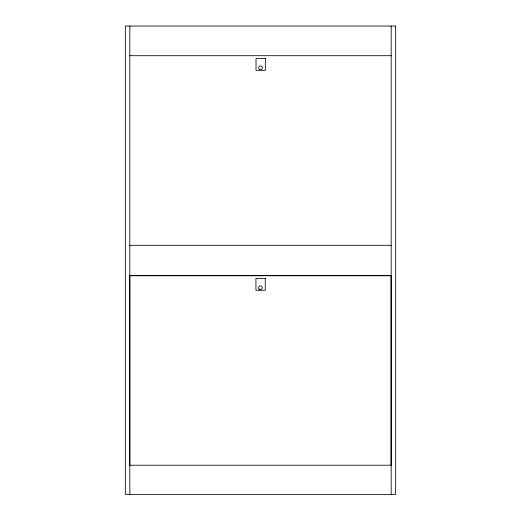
<?xml version="1.0" encoding="UTF-8"?>
<svg xmlns="http://www.w3.org/2000/svg" width="521" height="521" viewBox="0 0 521 521"><rect width="100%" height="100%" fill="white"/><g stroke="black" fill="none" stroke-linecap="round" stroke-linejoin="round"><path stroke-width="0.78" d="M129.82 55.701L391.18 55.701M129.82 245.306L391.18 245.306M129.729 275.616L391.147 275.616M391.147 275.752L129.768 275.752L129.768 465.227L391.147 465.227M391.18 26.05L391.18 494.409M391.095 275.752L391.095 465.227M129.82 26.05L129.82 494.409M395.66 26.05L125.34 26.05L125.34 494.409L395.66 494.409L395.66 26.05M265.352 58.476L256.019 58.476L256.019 70.342L265.352 70.342L265.352 58.476M265.267 278.396L255.935 278.396L255.935 290.262L265.267 290.262L265.267 278.396M259.569 69.443A1.869 1.869 0 0 0 262.369 67.821A1.869 1.869 0 0 0 259.569 66.206A1.869 1.869 0 0 0 259.569 69.443M259.093 289.064A1.869 1.869 0 0 0 262.213 288.224A1.869 1.869 0 0 0 259.927 285.938A1.869 1.869 0 0 0 259.093 289.064"/></g></svg>
